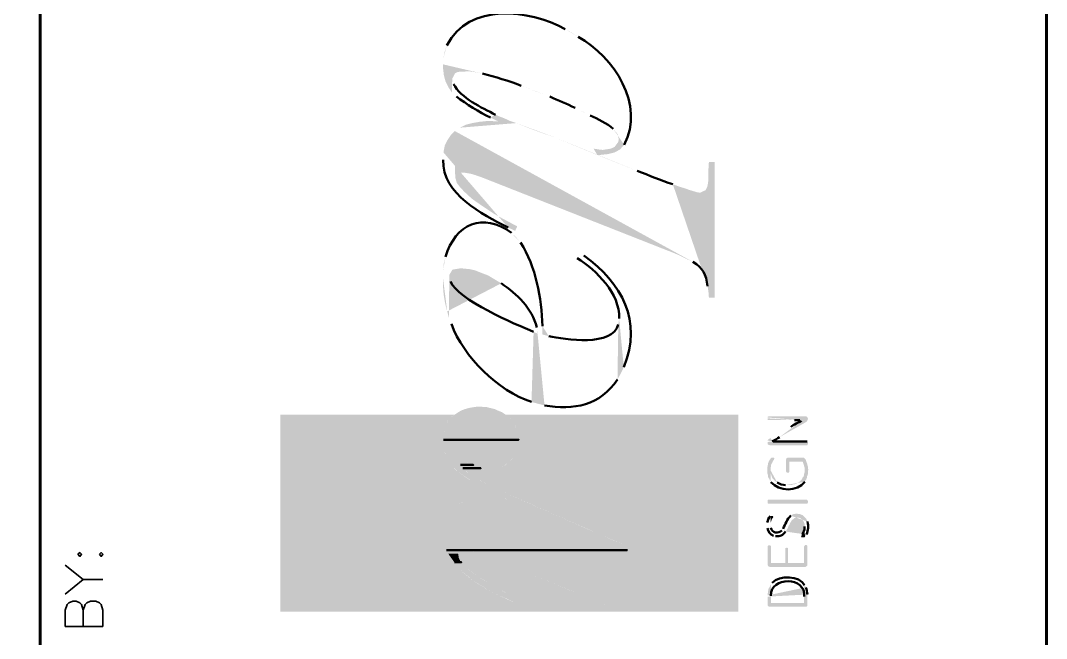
# Model space of a CAD drawing. Header units: inches. Extents: x 5 to 516, y -193 to 129.
# Drawn here: x 139.73 to 147.89, y -79.43 to -74.52 of the extents above; entities that cross this region are included whole.
import ezdxf

# ---------------------------------------------------------------- set-up
doc = ezdxf.new("R2010")
doc.units = ezdxf.units.IN
doc.header["$MEASUREMENT"] = 0
doc.layers.add('PDF4_Geometry', color=7, linetype='Continuous')
doc.layers.add('PDF4_Solid Fills', color=7, linetype='Continuous')

msp = doc.modelspace()

# ---------------------------------------------------------------- hatches: boundary and pattern name
at = {"layer": 'PDF4_Solid Fills', "true_color": 0x8d8d8d, "transparency": 33554559}
h = msp.add_hatch(color=252, dxfattribs=at)
h.paths.add_polyline_path([(143.0920929, -74.8663161), (143.0920929, -74.8963161), (143.0987596, -74.9529828), (143.1120929, -75.0029828), (143.1354262, -75.0496494), (143.1620929, -75.0896494), (143.1654262, -74.9829828), (143.1654262, -74.9796494), (143.1887596, -74.9363161), (143.2087596, -74.9263161), (143.2720929, -74.9229828), (143.3120929, -74.9229828), (143.3554263, -74.9296494), (143.4054263, -74.9396494)], flags=0)
h.paths.add_polyline_path([(143.712093, -75.0363161), (143.772093, -75.0596494), (143.832093, -75.0796494), (143.8887596, -75.1029828), (143.942093, -75.1229828)], flags=0)
h.paths.add_polyline_path([(144.142093, -75.2129828), (144.2054264, -75.2429828), (144.2620929, -75.2729828)], flags=0)
h.paths.add_polyline_path([(144.4454264, -75.3796495), (144.4787596, -75.4196495), (144.4887596, -75.4596495), (144.4987597, -75.5429828), (144.5287597, -75.5096495), (144.532093, -75.5063161)], flags=0)
h.paths.add_polyline_path([(144.1654263, -74.6463161), (144.112093, -74.6129827), (144.0620929, -74.5863161)], flags=0)
h.paths.add_polyline_path([(143.1220929, -74.7163161), (143.1054262, -74.7663161), (143.0954262, -74.8163161)], flags=0)
h = msp.add_hatch(color=252, dxfattribs=at)
h.paths.add_polyline_path([(143.1620926, -75.0896505), (143.1987593, -75.1229839)], flags=0)
h.paths.add_polyline_path([(143.4687593, -75.2896505), (143.5320926, -75.3196505), (143.5387593, -75.2796505), (143.5087593, -75.2663172)], flags=0)
h.paths.add_polyline_path([(143.1754259, -75.0229839), (143.1654259, -74.9829839)], flags=0)
h = msp.add_hatch(color=252, dxfattribs=at)
h.paths.add_polyline_path([(143.1854258, -75.3963149), (143.1887592, -75.7629816), (143.2020925, -75.7329816), (143.2454258, -75.7263149), (143.2554258, -75.7263149), (143.3154258, -75.7363149), (143.3487592, -75.7463149), (143.4054259, -75.7663149), (144.8687593, -76.3429817), (144.895426, -76.3529816), (144.9687592, -76.3829817), (145.0287593, -76.4129816), (145.0787594, -76.4363149)], flags=0)
h.paths.add_polyline_path([(145.195426, -76.6296484), (145.2020926, -76.6763151), (145.2054261, -76.7196484), (145.2520927, -76.7196484), (145.2520927, -75.6429816), (145.2054261, -75.6429816), (145.2020926, -75.6963149), (145.2020926, -75.7629816), (145.1987594, -75.8096483), (145.1920926, -75.8396483), (145.1787594, -75.866315), (145.1354259, -75.886315), (145.1120927, -75.8829816), (145.045426, -75.8629816), (145.0287593, -75.8563149), (144.975426, -75.8396483), (144.9187594, -75.8196483)], flags=0)
h.paths.add_polyline_path([(143.9787592, -75.4463149, 0.005050376), (144.635426, -75.7129816)], flags=0)
h.paths.add_polyline_path([(143.6754259, -75.3329816, 0.01799698), (143.9787592, -75.4463149)], flags=0)
h.paths.add_polyline_path([(143.6754259, -75.3329816), (143.6254259, -75.3163149), (143.5820925, -75.2963149), (143.5387592, -75.2796482), (143.5320925, -75.3196482), (143.4554259, -75.3163149), (143.4454259, -75.3163149), (143.3820925, -75.3229816), (143.3254259, -75.3329816), (143.2720925, -75.3463149), (143.2254258, -75.3696482)], flags=0)
h = msp.add_hatch(color=252, dxfattribs=at)
h.paths.add_polyline_path([(143.0920929, -75.6229825), (143.0920929, -75.6263159)], flags=0)
h.paths.add_polyline_path([(143.6087596, -76.1629826), (143.6654263, -76.1896493), (143.682093, -76.1529826), (143.6487596, -76.1363159), (143.5487596, -76.0829826), (143.4954263, -76.0529826), (143.4154263, -75.9996492), (143.3287596, -75.9396492), (143.3020929, -75.9163159), (143.2587596, -75.8763159), (143.2254262, -75.8396492), (143.2020929, -75.8096492), (143.1887596, -75.7629826), (143.1854262, -75.3963159), (143.1554262, -75.4263159), (143.1287596, -75.4663159), (143.1054262, -75.5129825), (143.0954262, -75.5663159)], flags=0)
for points in [[(144.2887593, -75.536316), (144.3187593, -75.586316), (144.3387593, -75.586316), (144.4020926, -75.5796493), (144.455426, -75.566316), (144.4987593, -75.5429827), (144.4887593, -75.4596493), (144.485426, -75.4829827), (144.455426, -75.5229827), (144.425426, -75.536316), (144.3620926, -75.546316), (144.3320926, -75.5429827)], [(143.4387595, -77.5896509), (143.3654262, -77.5863175), (143.3420928, -77.5896509), (143.3020929, -77.5963174), (143.2654262, -77.6063171), (143.2387593, -77.6163167), (143.2154262, -77.6296496), (143.1854263, -77.6496491), (143.5887597, -77.6496491), (143.5587596, -77.6296496), (143.525426, -77.6163167), (143.5054262, -77.6063171), (143.4620929, -77.5963174)], [(143.1654258, -77.6629845), (143.1554258, -77.6696511), (143.1454262, -77.6796509), (143.1320924, -77.6929838), (143.132093, -77.6963166), (143.122093, -77.7163165), (143.1120925, -77.7363156), (143.1120929, -77.7396482), (143.6654263, -77.7396482), (143.6654259, -77.7363156), (143.652093, -77.7163165), (143.6387597, -77.6963166), (143.6354258, -77.6929838), (143.6254262, -77.6796509), (143.6120925, -77.6696511), (143.6020925, -77.6629845)], [(143.1654258, -77.6596479), (143.1654258, -77.6629812), (143.6020925, -77.6629812), (143.6020925, -77.6596479)], [(143.1754262, -77.6563181), (143.1654262, -77.6596514), (143.6020929, -77.6596514), (143.5954263, -77.6563181)], [(143.1820926, -77.6529815), (143.175426, -77.6563148), (143.595426, -77.6563148), (143.5920927, -77.6529815)], [(143.1854258, -77.6496517), (143.1820925, -77.652985), (143.5920925, -77.652985), (143.5887592, -77.6496517)], [(143.1120929, -77.7396514), (143.1054263, -77.7596514), (143.1020924, -77.7829839), (143.0987592, -77.7963163), (143.0987593, -77.7996491), (143.095426, -77.8263156), (143.6920927, -77.8263156), (143.6887593, -77.7996491), (143.6887592, -77.7963163), (143.6820924, -77.7829839), (143.6754263, -77.7596514), (143.6654263, -77.7396514)], [(143.0954261, -77.8263146), (143.0954261, -77.8496479), (143.6920928, -77.8496479), (143.6920928, -77.8263146)], [(143.0954261, -77.8496503), (143.0954261, -77.8929837), (143.6854262, -77.8929837), (143.6920928, -77.8496503)], [(143.0954261, -77.8929819), (143.0987594, -77.9129819), (143.6820928, -77.9129819), (143.6854262, -77.8929819)], [(143.0987593, -77.9129845), (143.1020926, -77.9296512), (143.1087592, -77.9563172), (143.6687592, -77.9563172), (143.6787593, -77.9296512), (143.6820927, -77.9129845)], [(143.1087589, -77.9563161), (143.1120922, -77.9763161), (143.1154263, -77.9863153), (143.1320928, -78.0129815), (143.6287595, -78.0129815), (143.6487597, -77.9863153), (143.6554256, -77.9763161), (143.6687589, -77.9563161)], [(143.132093, -78.0129838), (143.1354263, -78.0196505), (143.1387595, -78.0296502), (143.145426, -78.0396498), (143.1487591, -78.0463161), (143.1654255, -78.0629823), (143.1820925, -78.0763151), (143.1987593, -78.0929813), (143.2687593, -78.0929813), (143.2487591, -78.0763151), (143.2387588, -78.0629823), (143.2320923, -78.0496491), (143.2320924, -78.0463161), (143.2320927, -78.0396498), (143.2320928, -78.0296502), (143.2387597, -78.0196505), (143.2487597, -78.0129838)], [(143.2587596, -78.0129838), (143.2654263, -78.0163172), (143.2787593, -78.0229837), (143.302093, -78.0329834), (143.3054262, -78.0363163), (143.3320927, -78.0496495), (143.3387592, -78.0563157), (143.3654255, -78.0663154), (143.5587589, -78.0663154), (143.5820925, -78.0563157), (143.5854261, -78.0496495), (143.6054262, -78.0363163), (143.6087596, -78.0329834), (143.6220927, -78.0229837), (143.6287596, -78.0163172), (143.6287596, -78.0129838)], [(143.1987595, -78.092984), (143.2154261, -78.1096506), (143.222093, -78.1129833), (143.2620927, -78.1396498), (143.3020928, -78.1663154), (143.3754261, -78.1663154), (143.3287594, -78.1396498), (143.292093, -78.1129833), (143.2854262, -78.1096506), (143.2687595, -78.092984)], [(143.3654262, -78.0663184), (143.3720928, -78.0696517), (143.5520928, -78.0696517), (143.5587595, -78.0663184)], [(143.3720926, -78.0696482), (143.3920926, -78.0763149), (143.4054259, -78.0796479), (143.5154259, -78.0796479), (143.5287592, -78.0763149), (143.5520926, -78.0696482)], [(143.4054262, -78.0796512), (143.4220929, -78.0863178), (143.4820929, -78.0863178), (143.5154262, -78.0796512)], [(143.3020929, -78.1663177), (143.3087595, -78.1729844), (143.3620926, -78.2029841), (143.4420926, -78.2029841), (143.3854262, -78.1729844), (143.3754262, -78.1663177)], [(143.362093, -78.2029829), (143.4154263, -78.2329829), (143.502093, -78.2329829), (143.442093, -78.2029829)], [(143.4154258, -78.2329851), (143.4420925, -78.2463184), (143.6487589, -78.3463179), (143.6154257, -78.3363176), (143.5920924, -78.3296512), (143.5420929, -78.3229848), (143.3220929, -78.3229848), (143.2920924, -78.3296512), (143.2720924, -78.3363176), (143.248759, -78.3463176), (143.1887591, -78.3696505), (143.128759, -78.4263162), (143.9387591, -78.4263162), (143.8087592, -78.3696505), (143.7554256, -78.3463179), (143.5287592, -78.2463184), (143.5020925, -78.2329851)], [(143.3354257, -78.3196482), (143.3220923, -78.3229815), (143.5420924, -78.3229815), (143.5120924, -78.3196482)], [(143.362093, -78.3163184), (143.3354263, -78.3196517), (143.512093, -78.3196517), (143.4787596, -78.3163184)], [(143.1287589, -78.4263173), (143.1054256, -78.4863173), (144.0754257, -78.4863173), (143.938759, -78.4263173)], [(143.1054257, -78.4863149), (143.0920924, -78.5529816), (144.2254258, -78.5529816), (144.0754257, -78.4863149)], [(143.0920929, -78.5529822), (143.0920929, -78.5996489), (144.3354263, -78.5996489), (144.2254263, -78.5529822)], [(143.0920929, -78.5996504), (143.1020929, -78.6463171), (144.4387597, -78.6463171), (144.3354263, -78.5996504)], [(143.1020925, -78.6463152), (143.1054258, -78.6863152), (144.5320926, -78.6863152), (144.4387592, -78.6463152)], [(144.5554258, -78.7429818), (144.5554257, -78.7263165), (144.5554258, -78.6963169), (144.5320925, -78.6863169), (143.1054257, -78.6863169), (143.108759, -78.6963169), (143.1187589, -78.7263165), (143.272107, -78.7263165), (143.3120924, -78.7296486), (143.3554258, -78.7429818), (143.4220924, -78.7663146), (144.5554258, -78.7663146)], [(143.1187593, -78.7263153), (143.125426, -78.7363153), (143.1354257, -78.7563149), (143.2120924, -78.7563149), (143.2220927, -78.7363153), (143.2420927, -78.7263153)], [(143.1354262, -78.7563175), (143.1454262, -78.7729842), (143.1554258, -78.7863168), (143.1820929, -78.8229829), (143.2354262, -78.8229829), (143.2154258, -78.7863168), (143.2154262, -78.7729842), (143.2120928, -78.7563175)], [(143.4220922, -78.7663171), (144.4854256, -79.2029838), (144.5554256, -79.2029838), (144.5554256, -78.7663171)], [(143.1820926, -78.8229848), (143.2187593, -78.8763182), (143.2887593, -78.8763182), (143.2387593, -78.8229848)], [(143.2187595, -78.876316), (143.2220928, -78.8796493), (143.2920927, -78.9363159), (143.3687594, -78.9363159), (143.2920929, -78.8796493), (143.2887595, -78.876316)], [(143.2920924, -78.936317), (143.3254257, -78.966317), (143.4154258, -78.966317), (143.3687591, -78.936317)], [(143.3254261, -78.9663157), (143.3654261, -78.9896491), (143.4554261, -78.9896491), (143.4154261, -78.9663157)], [(143.3654262, -78.9896515), (143.4554262, -79.0463182), (143.5554262, -79.0463182), (143.4554262, -78.9896515)], [(143.4554259, -79.0463159), (143.4654259, -79.0529826), (143.552093, -79.0929823), (143.6454264, -79.0929823), (143.5654259, -79.0529826), (143.5554259, -79.0463159)], [(143.6054257, -79.1163164), (143.6720924, -79.1496498), (143.6920924, -79.1163164), (143.6454262, -79.092984), (143.5520929, -79.092984)]]:
    msp.add_hatch(color=252, dxfattribs=at).paths.add_polyline_path(points)
h = msp.add_hatch(color=252, dxfattribs=at)
h.paths.add_polyline_path([(143.0920929, -76.5629817), (143.0920929, -76.566315)], flags=0)
h.paths.add_polyline_path([(143.0920929, -76.566315, 0.082613154), (143.1254262, -76.8296484)], flags=0)
h.paths.add_polyline_path([(143.1254262, -76.8296484), (143.1387596, -76.8796484), (143.1420929, -76.5496483), (143.1420929, -76.5396483), (143.1654262, -76.4996483), (143.1754262, -76.496315), (143.2354263, -76.486315), (143.2554263, -76.4896483), (143.2987596, -76.4929817), (143.3454263, -76.5029817), (143.3954263, -76.5229817), (143.4487596, -76.5429817), (143.4987596, -76.5729817), (143.5554263, -76.606315)], flags=0)
h.paths.add_polyline_path([(143.8387596, -76.956315), (143.8454263, -77.006315), (143.8454263, -77.5629818), (143.8987596, -77.5763151)], flags=0)
h.paths.add_polyline_path([(144.4787596, -77.3696484), (144.5054264, -77.3229817), (144.4920931, -76.886315), (144.4854264, -76.9329817)], flags=0)
h.paths.add_polyline_path([(143.932093, -77.026315), (143.882093, -77.0129817), (143.882093, -76.946315)], flags=0)
h.paths.add_polyline_path([(143.7087596, -76.2829817), (143.672093, -76.2396483), (143.6354263, -76.206315)], flags=0)
h.paths.add_polyline_path([(143.1120929, -76.396315), (143.0987596, -76.446315), (143.0920929, -76.5029817)], flags=0)
h = msp.add_hatch(color=252, dxfattribs=at)
h.paths.add_polyline_path([(144.1320931, -76.3929818), (144.1587597, -76.4063151)], flags=0)
h.paths.add_polyline_path([(144.4920931, -76.8863152), (144.5054264, -77.3229819), (144.5287598, -77.2729819)], flags=0)
h.paths.add_polyline_path([(144.2120931, -76.3863151), (144.1654264, -76.3529818)], flags=0)
h = msp.add_hatch(color=252, dxfattribs=at)
h.paths.add_polyline_path([(143.1387594, -76.879649), (143.1587594, -76.929649)], flags=0)
h.paths.add_polyline_path([(143.7954261, -77.5496491), (143.8454261, -77.5629824), (143.8454261, -77.0063157), (143.8120928, -76.9929824)], flags=0)
h.paths.add_polyline_path([(143.1520927, -76.5929824), (143.1420927, -76.549649)], flags=0)
at = {"layer": 'PDF4_Solid Fills', "true_color": 0x454545, "transparency": 33554559}
for points in [[(141.7987595, -77.6496517), (141.7987595, -77.6596482), (141.7987595, -77.6929812), (143.132093, -77.6929812), (143.1654263, -77.6596482), (143.1820842, -77.652985), (143.182093, -77.652985), (143.1854263, -77.6496517)], [(141.7987595, -77.6929833), (141.7987595, -77.7396499), (143.1120929, -77.7396499), (143.132093, -77.6929833)], [(143.5887589, -77.6496517), (143.5954256, -77.6563183), (143.6020928, -77.6629847), (143.6120925, -77.6696511), (143.6254263, -77.6796509), (143.6387591, -77.6963171), (143.6520927, -77.7163165), (143.6654255, -77.7363156), (143.6754258, -77.7596482), (145.4387593, -77.7596482), (145.438759, -77.7363156), (145.4387597, -77.7163165), (145.4387592, -77.6963171), (145.4387598, -77.6796509), (145.4387594, -77.6696511), (145.4387596, -77.6629847), (145.438759, -77.6563183), (145.438759, -77.6496517)], [(141.7987595, -77.7396514), (141.7987595, -77.8496491), (143.0954263, -77.8496491), (143.0987596, -77.7963181), (143.0987596, -77.7963158), (143.1120929, -77.7396514)], [(143.6754263, -77.7596506), (143.682093, -77.7829839), (143.6887593, -77.7996497), (143.6920924, -77.8263156), (143.6920923, -77.8496479), (145.4387591, -77.8496479), (145.4387592, -77.8263156), (145.4387595, -77.7996497), (145.4387598, -77.7829839), (145.4387598, -77.7596506)], [(141.7987595, -77.8496503), (141.7987595, -77.9129837), (143.0987596, -77.9129837), (143.0954263, -77.8496503)], [(143.6920923, -77.8496503), (143.6854256, -77.8929837), (143.6787592, -77.9296486), (145.4387593, -77.9296486), (145.4387591, -77.8929837), (145.4387591, -77.8496503)], [(141.7987595, -77.9129845), (141.7987595, -78.0463153), (143.1487596, -78.0463153), (143.1120929, -77.9763153), (143.0987596, -77.9129845)], [(145.4387592, -77.9863161), (145.4387596, -77.9563172), (145.4387596, -77.9296505), (143.6787595, -77.9296505), (143.6687595, -77.9563172), (143.648759, -77.9863161), (143.628759, -78.0163149), (145.4387592, -78.0163149)], [(143.2487591, -78.0129838), (143.2387591, -78.0196505), (143.2354262, -78.0229836), (143.2320922, -78.0296501), (143.2320923, -78.0396497), (143.2320923, -78.0496494), (143.238759, -78.0629823), (143.2420929, -78.0663151), (143.3654262, -78.0663151), (143.358759, -78.0629823), (143.3320923, -78.049649), (143.328759, -78.0496494), (143.3120923, -78.0396497), (143.3020923, -78.0329831), (143.2920922, -78.0296501), (143.2787596, -78.0229836), (143.2720925, -78.0196505), (143.2587591, -78.0129838)], [(143.628759, -78.016317), (143.6054256, -78.036317), (143.5820924, -78.0563162), (143.5520925, -78.0696487), (143.5154262, -78.0796482), (145.4387596, -78.0796482), (145.4387592, -78.0696487), (145.4387592, -78.0563162), (145.4387592, -78.036317), (145.4387592, -78.016317)], [(141.7987595, -78.0463158), (141.7987595, -78.1096491), (143.2154263, -78.1096491), (143.1487596, -78.0463158)], [(141.7987595, -78.10965), (141.7987595, -78.1729833), (143.3087597, -78.1729833), (143.2154263, -78.10965)], [(143.2420927, -78.0663184), (143.2487594, -78.0763184), (143.3920928, -78.0763184), (143.3654261, -78.0663184)], [(143.2487591, -78.0763146), (143.2587591, -78.0863146), (143.4220925, -78.0863146), (143.3920925, -78.0763146)], [(145.4387592, -78.1396498), (145.4387594, -78.112984), (145.4387599, -78.0929842), (145.4387594, -78.0863178), (145.4387594, -78.0796512), (143.515426, -78.0796512), (143.4820927, -78.0863178), (143.2587596, -78.0863176), (143.2687596, -78.0929842), (143.2920925, -78.112984), (143.3287591, -78.1396498), (143.375426, -78.1663154), (145.4387595, -78.1663154)], [(141.7987595, -78.1729841), (141.7987595, -78.2329841), (143.4154263, -78.2329841), (143.3087597, -78.1729841)], [(143.3754258, -78.1663177), (143.4420924, -78.2029844), (143.5287589, -78.2463162), (145.438759, -78.2463162), (145.4387592, -78.2029844), (145.4387592, -78.1663177)], [(143.5854258, -78.3163153), (143.5754258, -78.3096486), (143.5754198, -78.3096486), (143.4154263, -78.2329851), (141.7987595, -78.2329851), (141.7987595, -78.3163153), (143.3620929, -78.3163153), (143.4154014, -78.3096517), (143.4154555, -78.3096517), (143.4787592, -78.3163153)], [(144.4854212, -79.202983), (144.3554264, -79.1496518), (141.7987595, -79.1496518), (141.7987595, -79.2163163), (145.4387597, -79.2163163), (145.4387596, -79.2029832), (145.4387598, -78.6963179), (145.4387598, -78.2463179), (143.5287596, -78.2463179), (144.5554264, -78.6963179), (144.5554262, -79.2029832)], [(141.7987595, -78.3163184), (141.7987595, -78.3363149), (143.272093, -78.3363149), (143.3354129, -78.3196517), (143.3354263, -78.3196517), (143.3620929, -78.3163184)], [(141.7987595, -78.3363176), (141.7987595, -78.3696509), (141.7987595, -78.4263162), (143.1287597, -78.4263162), (143.1887596, -78.3696509), (143.272093, -78.3363176)], [(143.4787591, -78.3163184), (143.5420925, -78.3229851), (143.5920924, -78.3296515), (143.6154263, -78.3363179), (143.6487595, -78.3463176), (143.6287596, -78.3363179), (143.6187591, -78.3296515), (143.5987591, -78.3229851), (143.5854258, -78.3163184)], [(141.7987595, -78.4263173), (141.7987595, -78.5529816), (143.092093, -78.5529816), (143.1054263, -78.4863173), (143.1054263, -78.4863149), (143.1287597, -78.4263173)], [(141.7987595, -78.5529822), (141.7987595, -78.5996489), (143.092093, -78.5996489), (143.092093, -78.5529822)], [(141.7987595, -78.5996504), (141.7987595, -78.6463171), (141.7987595, -78.6863152), (143.1054263, -78.6863152), (143.1020929, -78.6463171), (143.092093, -78.5996504)], [(141.7987595, -78.6863169), (141.7987595, -78.7263169), (141.7987595, -78.772982), (143.1454263, -78.772982), (143.1187596, -78.7263169), (143.1054263, -78.6863169)], [(141.7987595, -78.7729835), (141.7987595, -78.8229835), (143.182093, -78.8229835), (143.1454263, -78.7729835)], [(143.2120923, -78.7563175), (143.2154256, -78.7663175), (143.2154263, -78.7863171), (143.2387597, -78.8229829), (143.5687597, -78.8229829), (143.472093, -78.7863171), (143.4220923, -78.7663175), (143.3954256, -78.7563175)], [(143.2420927, -78.7263153), (143.2354261, -78.7296486), (143.2220922, -78.7363152), (143.2187594, -78.7429816), (143.2120928, -78.7563146), (143.3954262, -78.7563146), (143.3554261, -78.7429816), (143.3287588, -78.7363152), (143.3120928, -78.7296486), (143.2720928, -78.7263153)], [(143.2387596, -78.8229848), (143.2887596, -78.8763182), (143.6920929, -78.8763182), (143.5687596, -78.8229848)], [(143.2887592, -78.876316), (143.3687592, -78.936316), (143.8354259, -78.936316), (143.6920926, -78.876316)], [(143.3687594, -78.936317), (143.455426, -78.9896503), (143.9654261, -78.9896503), (143.8354261, -78.936317)], [(143.4554259, -78.9896515), (143.5554259, -79.0463182), (144.1020926, -79.0463182), (143.9654259, -78.9896515)], [(143.5554261, -79.0463159), (143.6454261, -79.0929826), (144.2187595, -79.0929826), (144.1020928, -79.0463159)]]:
    msp.add_hatch(color=250, dxfattribs=at).paths.add_polyline_path(points)
at = {"layer": 'PDF4_Solid Fills', "transparency": 33554559}
h = msp.add_hatch(color=256, dxfattribs=at)
h.paths.add_polyline_path([(145.6720924, -77.6796505), (145.6720924, -77.6896505), (145.6754257, -77.6929838), (145.8854258, -77.6929838)], flags=0)
h.paths.add_polyline_path([(145.9287591, -77.6929838), (145.9487591, -77.6929838), (145.9654258, -77.7163171), (145.9687591, -77.7129838), (145.9787591, -77.7096505), (145.9854258, -77.7029838), (145.9887591, -77.6929838), (145.9920924, -77.6863171), (145.9920924, -77.6796505), (145.9887591, -77.6729838), (145.9887591, -77.6696505), (145.9820924, -77.6663171), (145.9754258, -77.6629838), (145.6787591, -77.6629838), (145.6754257, -77.6663171), (145.6720924, -77.6663171), (145.6720924, -77.6729838)], flags=0)
h = msp.add_hatch(color=256, dxfattribs=at)
h.paths.add_polyline_path([(145.6954265, -77.8363175), (145.7054265, -77.8629842), (145.7087598, -77.8596509)], flags=0)
h.paths.add_polyline_path([(145.7654265, -77.8296509), (145.9654265, -77.7163175), (145.9487598, -77.6929842), (145.9420932, -77.6996509)], flags=0)
h.paths.add_polyline_path([(145.8554265, -77.7463175), (145.8454265, -77.7496509)], flags=0)
h = msp.add_hatch(color=256, dxfattribs=at)
h.paths.add_polyline_path([(145.6720924, -77.8663163), (145.6720924, -77.8796497), (145.6754257, -77.8896497), (145.6787591, -77.8896497), (145.6887591, -77.892983), (145.9887591, -77.892983), (145.9887591, -77.8896497), (145.9920924, -77.8863163), (145.9920924, -77.8696497), (145.9887591, -77.8663163), (145.9887591, -77.862983), (145.9854258, -77.862983)], flags=0)
h.paths.add_polyline_path([(145.7154257, -77.862983), (145.7054257, -77.862983), (145.6954257, -77.8363163), (145.6920924, -77.8396497), (145.6820924, -77.842983), (145.6754257, -77.8496497), (145.6720924, -77.8563163)], flags=0)
for points in [[(145.6687592, -78.0896508), (145.6687592, -78.1129841), (145.6720925, -78.1229841), (145.6754259, -78.1329841), (145.6754259, -78.1429841), (145.6787592, -78.1529841), (145.6854259, -78.1596508), (145.6887592, -78.1696508), (145.6954259, -78.1796508), (145.6954259, -78.0729841), (145.6987592, -78.0629841), (145.6987592, -78.0529841), (145.7020925, -78.0429841), (145.7054259, -78.0363174), (145.7120925, -78.0263174), (145.7154259, -78.0163174), (145.7220925, -78.0096508), (145.7220925, -78.0063174), (145.7254259, -77.9996508), (145.7254259, -77.9963174), (145.7220925, -77.9929841), (145.7020925, -77.9929841), (145.6954259, -77.9996508), (145.6820925, -78.0196508), (145.6787592, -78.0296508), (145.6754259, -78.0363174), (145.6754259, -78.0463174), (145.6720925, -78.0563174), (145.6720925, -78.0596508), (145.6687592, -78.0696508), (145.6687592, -78.0796508)], [(145.818759, -78.0063174), (145.818759, -78.1029841), (145.8220924, -78.1063174), (145.8220924, -78.1096508), (145.828759, -78.1096508), (145.8320924, -78.1129841), (145.8420924, -78.1096508), (145.8454257, -78.1029841), (145.8454257, -78.0229841), (145.9487591, -78.0229841), (145.9520924, -78.0263174), (145.9554257, -78.0363174), (145.9587591, -78.0463174), (145.9620924, -78.0563174), (145.9620924, -78.0596508), (145.9654257, -78.0696508), (145.9654257, -78.0896508), (145.9687591, -78.1829841), (145.9720924, -78.1729841), (145.9787591, -78.1663174), (145.9820924, -78.1563174), (145.9854257, -78.1496508), (145.9854257, -78.1396508), (145.9887591, -78.1329841), (145.9920924, -78.1229841), (145.9920924, -78.1029841), (145.9954257, -78.0896508), (145.9954257, -78.0863174), (145.9920924, -78.0763174), (145.9920924, -78.0629841), (145.9887591, -78.0529841), (145.9887591, -78.0429841), (145.9854257, -78.0396508), (145.9820924, -78.0296508), (145.9787591, -78.0196508), (145.9754257, -78.0096508), (145.9720924, -78.0029841), (145.9620924, -77.9929841), (145.828759, -77.9929841), (145.8220924, -77.9963174), (145.8220924, -78.0029841)], [(145.9854257, -78.3263146), (145.9887591, -78.3296479), (145.9920924, -78.3363146), (145.9920924, -78.3496479), (145.9887591, -78.3563146), (145.6754257, -78.3563146), (145.6720924, -78.3529813), (145.6720924, -78.3296479), (145.6754257, -78.3296479), (145.6754257, -78.3263146)], [(145.6954265, -78.4563161), (145.6954265, -78.5296494), (145.6954265, -78.5129828), (145.6987598, -78.5029828), (145.7020931, -78.4929828), (145.7054265, -78.4829828), (145.7087598, -78.4763161), (145.7154265, -78.4696494), (145.7187598, -78.4596494), (145.7154265, -78.4596494), (145.7154265, -78.4563161), (145.6987598, -78.4563161)], [(145.6720924, -78.6963165), (145.6720924, -78.8429832), (145.6754257, -78.8529832), (145.6787591, -78.8563165), (145.6887591, -78.8596499), (145.9754258, -78.8596499), (145.9787591, -78.8563165), (145.9854258, -78.8529832), (145.9887591, -78.8429832), (145.9887591, -78.6929832), (145.9854258, -78.6896499), (145.9820924, -78.6863165), (145.9720924, -78.6863165), (145.9654258, -78.6896499), (145.9654258, -78.6929832), (145.9620924, -78.6963165), (145.9620924, -78.8296499), (145.8354257, -78.8296499), (145.8354257, -78.7129832), (145.8320924, -78.7096499), (145.8287591, -78.7096499), (145.8254257, -78.7063165), (145.8187591, -78.7096499), (145.8154257, -78.7096499), (145.8120924, -78.7129832), (145.8120924, -78.8296499), (145.6987591, -78.8296499), (145.6987591, -78.6929832), (145.6954257, -78.6929832), (145.6920924, -78.6896499), (145.6787591, -78.6896499), (145.6754257, -78.6929832), (145.6720924, -78.6929832)]]:
    msp.add_hatch(color=256, dxfattribs=at).paths.add_polyline_path(points)
h = msp.add_hatch(color=256, dxfattribs=at)
h.paths.add_polyline_path([(145.6954265, -78.1796505), (145.6987598, -78.1863172)], flags=0)
h.paths.add_polyline_path([(145.9687598, -78.1829838), (145.9654265, -78.0896505), (145.9654265, -78.1096505), (145.9620932, -78.1196505), (145.9620932, -78.1296505), (145.9587598, -78.1396505), (145.9554265, -78.1463172), (145.9487598, -78.1529838), (145.9454265, -78.1629838), (145.9387598, -78.1696505), (145.9254265, -78.1829838), (145.9154265, -78.1896505), (145.9087598, -78.1929838), (145.8987598, -78.1996505), (145.8887598, -78.2029838), (145.8820932, -78.2029838), (145.8720932, -78.2063172), (145.8620932, -78.2096505), (145.8154265, -78.2096505)], flags=0)
h.paths.add_polyline_path([(145.7487598, -78.1896505), (145.7420932, -78.1863172), (145.7354265, -78.1796505), (145.7287598, -78.1763172), (145.7220931, -78.1663172), (145.7087598, -78.1529838), (145.7054265, -78.1429838), (145.7054265, -78.1396505), (145.7020931, -78.1329838), (145.6987598, -78.1229838), (145.6954265, -78.1129838), (145.6954265, -78.0929838)], flags=0)
h = msp.add_hatch(color=256, dxfattribs=at)
h.paths.add_polyline_path([(145.6687592, -78.5263167), (145.6687592, -78.5429833), (145.6720925, -78.5529833)], flags=0)
h.paths.add_polyline_path([(145.7187592, -78.6129833), (145.7254259, -78.6163167), (145.7354259, -78.6163167)], flags=0)
h.paths.add_polyline_path([(145.8154259, -78.57965), (145.8220925, -78.56965), (145.8254259, -78.5629833), (145.8320925, -78.5529833), (145.8354259, -78.5429833), (145.8387592, -78.5329833), (145.8454259, -78.5263167), (145.8487592, -78.5163167), (145.8520925, -78.50965), (145.8587592, -78.49965), (145.8620926, -78.4929833), (145.8654259, -78.48965), (145.8720926, -78.4829833), (145.8820926, -78.4763167), (145.8854259, -78.4729833), (145.8954259, -78.46965), (145.9220926, -78.46965), (145.9320926, -78.4729833), (145.9354259, -78.4763167), (145.9454259, -78.4829833), (145.9520926, -78.48965), (145.9554259, -78.4929833), (145.9587592, -78.49965), (145.9620926, -78.50965), (145.9654259, -78.5163167), (145.9654259, -78.5363167), (145.9687592, -78.6229833), (145.9720926, -78.61965), (145.9754259, -78.6129833), (145.9820926, -78.6029833)], flags=0)
h.paths.add_polyline_path([(145.9887592, -78.49965), (145.9854259, -78.4929833), (145.9820926, -78.4829833), (145.9754259, -78.4729833), (145.9687592, -78.4663167), (145.9654259, -78.4629833), (145.9520926, -78.44965), (145.9420926, -78.4463166), (145.9354259, -78.4429833), (145.9254259, -78.43965), (145.9154259, -78.43965), (145.9054259, -78.4363166), (145.8987592, -78.4363166), (145.8887592, -78.43965), (145.8787592, -78.43965), (145.8720926, -78.4429833), (145.8620926, -78.44965), (145.8554259, -78.4529833)], flags=0)
h.paths.add_polyline_path([(145.7954259, -78.5563167), (145.7887592, -78.5629833), (145.7854259, -78.56965)], flags=0)
h.paths.add_polyline_path([(145.6987592, -78.54965), (145.6954259, -78.53965), (145.6954259, -78.4563166), (145.6920925, -78.4563166)], flags=0)
h.paths.add_polyline_path([(145.6687592, -78.5063167), (145.6687592, -78.5163167)], flags=0)
h = msp.add_hatch(color=256, dxfattribs=at)
h.paths.add_polyline_path([(145.9387593, -78.6196496), (145.9387593, -78.6229829), (145.9420926, -78.6263163), (145.9620926, -78.6263163), (145.9687593, -78.6229829), (145.9654259, -78.5363162), (145.9654259, -78.5396496)], flags=0)
h.paths.add_polyline_path([(145.9487593, -78.6029829), (145.9420926, -78.6096496)], flags=0)
at = {"layer": 'PDF4_Solid Fills', "true_color": 0x454545, "transparency": 33554559}
h = msp.add_hatch(color=250, dxfattribs=at)
h.paths.add_polyline_path([(143.6920923, -79.1163164), (143.6720931, -79.149649), (144.3554257, -79.1496498), (144.2754257, -79.1163164), (144.2187592, -79.092984), (143.6454258, -79.092984)])
h.paths.add_polyline_path([(141.7987595, -78.8229848), (141.7987595, -79.149649), (143.6720931, -79.149649), (143.4654263, -79.0529824), (143.3254263, -78.9663159), (143.222093, -78.8796492), (143.2220914, -78.8796492), (143.182093, -78.8229848)])
at = {"layer": 'PDF4_Solid Fills', "transparency": 33554559}
h = msp.add_hatch(color=256, dxfattribs=at)
h.paths.add_polyline_path([(145.6720924, -79.0963172), (145.6720924, -79.1629839), (145.6754257, -79.1729839), (145.6787591, -79.1729839), (145.6887591, -79.1763172), (145.9787591, -79.1763172), (145.9854258, -79.1729839), (145.9887591, -79.1629839), (145.9887591, -79.0796506)], flags=0)
h.paths.add_polyline_path([(145.9754258, -79.0229839), (145.9720924, -79.0129839), (145.9654258, -79.0063172), (145.9620924, -79.1463172), (145.6987591, -79.1463172), (145.6987591, -78.9996506), (145.6920924, -79.0096506), (145.6887591, -79.0196506), (145.6820924, -79.0263172), (145.6787591, -79.0363172), (145.6787591, -79.0429839), (145.6754257, -79.0529839), (145.6754257, -79.0629839), (145.6720924, -79.0729839), (145.6720924, -79.0863172)], flags=0)
h = msp.add_hatch(color=256, dxfattribs=at)
h.paths.add_polyline_path([(145.6987597, -78.9996511), (145.6987597, -79.0963178), (145.6987597, -79.0896511)], flags=0)
h.paths.add_polyline_path([(145.962093, -79.0963178), (145.962093, -79.1463178), (145.9654264, -79.0063178)], flags=0)
h.paths.add_polyline_path([(145.7087597, -78.9863178), (145.702093, -78.9929844)], flags=0)

# ---------------------------------------------------------------- linework, layer by layer
at = {"layer": 'PDF4_Geometry', "lineweight": 60}
for points in [[(147.8887598, -127.2829903), (147.8887598, -37.2829831), (12.888749, -37.2829831), (12.888749, -127.2829903)], [(139.8887591, -37.2829831), (139.8887591, -127.2829903)]]:
    msp.add_lwpolyline(points, dxfattribs=at)
at = {"layer": 'PDF4_Geometry', "lineweight": 50}
for points in [[(143.0954261, -77.8496503), (143.6920928, -77.8496503)], [(143.0954261, -77.8496503), (143.6920928, -77.8496503)], [(143.2320923, -78.049649), (143.3320923, -78.049649)], [(143.2320923, -78.049649), (143.3320923, -78.049649)], [(143.2487591, -78.0763146), (143.3920925, -78.0763146)], [(143.2487591, -78.0763146), (143.3920925, -78.0763146)], [(143.1187593, -78.7263153), (144.5554262, -78.7263153)], [(143.1187593, -78.7263153), (144.5554262, -78.7263153)], [(143.1820926, -78.8229848), (143.2387593, -78.8229848)], [(143.1820926, -78.8229848), (143.2387593, -78.8229848)]]:
    msp.add_lwpolyline(points, close=True, dxfattribs=at)
at = {"layer": 'PDF4_Geometry', "lineweight": 35}
for points in [[(140.1887588, -78.7596507), (140.2054255, -78.7763174), (140.2187588, -78.7596507), (140.2054255, -78.7463174)], [(140.3620927, -78.7596507), (140.3754261, -78.7763174), (140.3887594, -78.7596507), (140.3754261, -78.7463174)]]:
    msp.add_lwpolyline(points, close=True, dxfattribs=at)
for points in [[(140.0887586, -78.8463172), (140.232092, -78.9596506)], [(140.0887586, -79.0763147), (140.232092, -78.959648), (140.3887586, -78.959648)], [(140.3887592, -79.3329845), (140.0887591, -79.3329845), (140.0887591, -79.2029845), (140.1054258, -79.1596511), (140.1187591, -79.1463178), (140.1487591, -79.1329845), (140.1754258, -79.1329845), (140.2054258, -79.1463178), (140.2187591, -79.1596511), (140.2320925, -79.2029845), (140.2320925, -79.3329845)], [(140.2320921, -79.202983), (140.2487587, -79.1596496), (140.2620921, -79.1463163), (140.2887587, -79.132983), (140.3320921, -79.132983), (140.3620921, -79.1463163), (140.3754254, -79.1596496), (140.3887587, -79.202983), (140.3887587, -79.332983)]]:
    msp.add_lwpolyline(points, dxfattribs=at)
at = {"layer": 'PDF4_Geometry', "lineweight": 50}
for points in [[(144.0620929, -74.5863161), (143.7794263, -74.4280383), (143.2954818, -74.3721494), (143.1220929, -74.7163161)], [(144.532093, -75.5063161), (144.6998709, -75.187205), (144.4531486, -74.8089828), (144.1654263, -74.6463161)], [(143.4054263, -74.9396494), (143.5055374, -74.9658717), (143.6164818, -74.9980383), (143.712093, -75.0363161)], [(143.5087593, -75.2663172), (143.4027037, -75.2119839), (143.2314815, -75.1329283), (143.1754259, -75.0229839)], [(143.1987593, -75.1229839), (143.2763704, -75.1829283), (143.3817037, -75.2449283), (143.4687593, -75.2896505)], [(143.942093, -75.1229828), (144.0082596, -75.1550939), (144.0756485, -75.1784272), (144.142093, -75.2129828)], [(144.2620929, -75.2729828), (144.3223708, -75.3009272), (144.3949819, -75.335205), (144.4454264, -75.3796495)], [(143.0920929, -75.6263159), (143.0863151, -75.9013715), (143.399704, -76.0545937), (143.6087596, -76.1629826)], [(144.9187594, -75.8196483), (144.8222037, -75.7897594), (144.7305926, -75.7468149), (144.635426, -75.7129816)], [(143.6354263, -76.206315), (143.4140929, -76.0348705), (143.1860374, -76.1365928), (143.1120929, -76.396315)], [(143.882093, -76.946315), (143.8752596, -76.7245372), (143.8308152, -76.4722039), (143.7087596, -76.2829817)], [(144.1587597, -76.4063151), (144.3137597, -76.5032596), (144.4990375, -76.6885929), (144.4920931, -76.8863152)], [(144.5287598, -77.2729819), (144.6801487, -76.9017041), (144.5153153, -76.6080374), (144.2120931, -76.3863151)], [(145.0787594, -76.4363149), (145.1585926, -76.4838706), (145.1834816, -76.5356483), (145.195426, -76.6296484)], [(143.8120928, -76.9929824), (143.6667039, -76.9313713), (143.208426, -76.7355379), (143.1520927, -76.5929824)], [(143.5554263, -76.606315), (143.6822596, -76.6915928), (143.7963152, -76.8050928), (143.8387596, -76.956315)], [(143.1587594, -76.929649), (143.2558149, -77.1923157), (143.5291483, -77.4604269), (143.7954261, -77.5496491)], [(144.4854264, -76.9329817), (144.4423708, -77.1118706), (144.0607597, -77.054815), (143.932093, -77.026315)], [(143.8987596, -77.5763151), (144.1292597, -77.6159818), (144.3427596, -77.5791484), (144.4787596, -77.3696484)], [(145.9420932, -77.6996509), (145.9197043, -77.7088731), (145.8775376, -77.7334842), (145.8554265, -77.7463175)], [(145.8854258, -77.6929838), (145.8998702, -77.6929838), (145.9143146, -77.6929838), (145.9287591, -77.6929838)], [(145.7087598, -77.8596509), (145.7237043, -77.8556509), (145.7515376, -77.838262), (145.7654265, -77.8296509)], [(145.9854258, -77.862983), (145.8954258, -77.862983), (145.8054257, -77.862983), (145.7154257, -77.862983)], [(145.6987598, -78.1863172), (145.7623709, -78.2638172), (145.9077043, -78.2637061), (145.9687598, -78.1829838)], [(145.8154265, -78.2096505), (145.7925376, -78.2082616), (145.7682043, -78.2029283), (145.7487598, -78.1896505)], [(145.6920925, -78.4563166), (145.6778703, -78.4693167), (145.6753148, -78.4892055), (145.6687592, -78.5063167)], [(145.8554259, -78.4529833), (145.8263148, -78.4815389), (145.8132592, -78.52065), (145.7954259, -78.5563167)], [(145.9820926, -78.6029833), (145.994037, -78.5610389), (146.0012592, -78.5433167), (145.9887592, -78.49965)], [(145.6720925, -78.5529833), (145.6736481, -78.5789278), (145.693037, -78.6040944), (145.7187592, -78.6129833)], [(145.7854259, -78.56965), (145.7599814, -78.5968722), (145.7011481, -78.5919278), (145.6987592, -78.54965)], [(145.7354259, -78.6163167), (145.7775925, -78.6184278), (145.7883703, -78.6085389), (145.8154259, -78.57965)], [(145.9654259, -78.5396496), (145.9669815, -78.5790385), (145.9581481, -78.5742051), (145.9487593, -78.6029829)], [(145.6987597, -79.0896511), (145.6895375, -78.9327622), (145.9839264, -78.9358178), (145.962093, -79.0963178)], [(145.9654264, -79.0063178), (145.9303708, -78.9289844), (145.7630375, -78.9219289), (145.7087597, -78.9863178)], [(145.9887591, -79.0796506), (145.9872591, -79.0604839), (145.9847591, -79.0404284), (145.9754258, -79.0229839)]]:
    msp.add_open_spline(points, degree=3, dxfattribs=at)
at = {"layer": 'PDF4_Solid Fills', "color": 252, "lineweight": 50, "true_color": 0x8d8d8d, "transparency": 33554559}
msp.add_solid([(143.4154258, -78.3096486), (143.4787592, -78.3163153), (143.3620925, -78.3163153)], dxfattribs=at)

doc.saveas('drawing.dxf')
